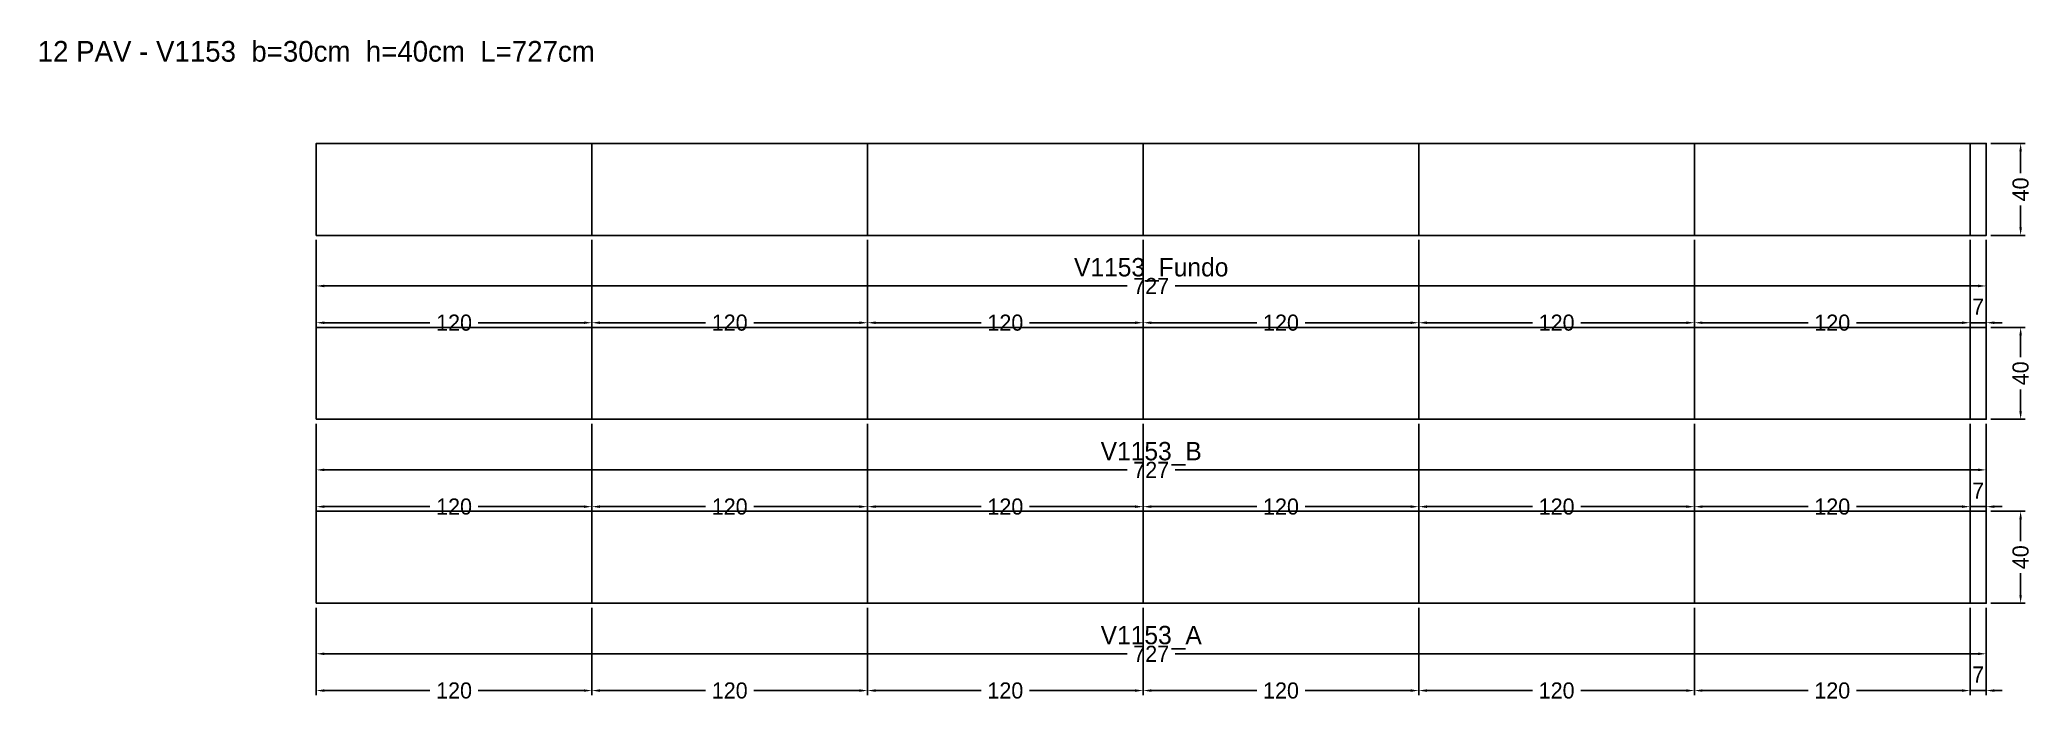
# Model space of a CAD drawing. Header units: metres. Extents: x -120 to 747, y -43 to 245.
import ezdxf

# ---------------------------------------------------------------- set-up
doc = ezdxf.new("R2010")
doc.units = ezdxf.units.M
for name, color, linetype in [('COTA', 3, 'Continuous'), ('NOMENCLATURA', 2, 'Continuous'), ('Paineis', 7, 'Continuous'), ('Texto Secao', 2, 'Continuous')]:
    doc.layers.add(name, color=color, linetype=linetype)
doc.dimstyles.new('COTA_VIG', dxfattribs={"dimtxt": 7, "dimasz": 3.5, "dimexe": 2, "dimexo": 2, "dimgap": 1.5, "dimtad": 1, "dimdec": 1, "dimcen": 2.5, "dimclrd": 3, "dimclre": 3, "dimclrt": 3, "dimazin": 3, "dimtfac": 1, "dimtmove": 0, "dimatfit": 3})

# ---------------------------------------------------------------- blocks, each defined once
blk = doc.blocks.new('_CLOSEDFILLED')
at = {"color": 0, "linetype": 'BYBLOCK'}
blk.add_solid([(-1, 0.16), (0, 0), (-1, -0.16)], dxfattribs=at)
blk = doc.blocks.new('*D1')
at = {"color": 3}
for p, q in [((0, -2), (0, -24)), ((727, -2), (727, -24)), ((3.5, -22), (353, -22)), ((374, -22), (723.5, -22))]:
    blk.add_line(p, q, dxfattribs=at)
at = {"layer": 'Defpoints'}
for p in [(0, 0), (727, 0), (0, -22)]:
    blk.add_point(p, dxfattribs=at)
at = {"layer": 'COTA', "color": 3, "xscale": 3.5, "yscale": 3.5, "rotation": 180}
blk.add_blockref('_CLOSEDFILLED', (0, -22), dxfattribs=at)
at = {"layer": 'COTA', "color": 3, "xscale": 3.5, "yscale": 3.5}
blk.add_blockref('_CLOSEDFILLED', (727, -22), dxfattribs=at)
at = {"layer": 'COTA', "color": 3, "insert": (363.5, -22), "char_height": 7, "attachment_point": 5}
blk.add_mtext('727', dxfattribs=at)
blk = doc.blocks.new('*D2')
at = {"color": 3}
for p, q in [((0, -2), (0, -40)), ((120, -2), (120, -40)), ((3.5, -38), (49.5, -38)), ((70.5, -38), (116.5, -38))]:
    blk.add_line(p, q, dxfattribs=at)
at = {"layer": 'Defpoints'}
for p in [(0, 0), (120, 0), (0, -38)]:
    blk.add_point(p, dxfattribs=at)
at = {"layer": 'COTA', "color": 3, "xscale": 3.5, "yscale": 3.5, "rotation": 180}
blk.add_blockref('_CLOSEDFILLED', (0, -38), dxfattribs=at)
at = {"layer": 'COTA', "color": 3, "xscale": 3.5, "yscale": 3.5}
blk.add_blockref('_CLOSEDFILLED', (120, -38), dxfattribs=at)
at = {"layer": 'COTA', "color": 3, "insert": (60, -38), "char_height": 7, "attachment_point": 5}
blk.add_mtext('120', dxfattribs=at)
blk = doc.blocks.new('*D3')
at = {"color": 3}
for p, q in [((120, -2), (120, -40)), ((240, -2), (240, -40)), ((123.5, -38), (169.5, -38)), ((190.5, -38), (236.5, -38))]:
    blk.add_line(p, q, dxfattribs=at)
at = {"layer": 'Defpoints'}
for p in [(120, 0), (240, 0), (120, -38)]:
    blk.add_point(p, dxfattribs=at)
at = {"layer": 'COTA', "color": 3, "xscale": 3.5, "yscale": 3.5, "rotation": 180}
blk.add_blockref('_CLOSEDFILLED', (120, -38), dxfattribs=at)
at = {"layer": 'COTA', "color": 3, "xscale": 3.5, "yscale": 3.5}
blk.add_blockref('_CLOSEDFILLED', (240, -38), dxfattribs=at)
at = {"layer": 'COTA', "color": 3, "insert": (180, -38), "char_height": 7, "attachment_point": 5}
blk.add_mtext('120', dxfattribs=at)
blk = doc.blocks.new('*D4')
at = {"color": 3}
for p, q in [((240, -2), (240, -40)), ((360, -2), (360, -40)), ((243.5, -38), (289.5, -38)), ((310.5, -38), (356.5, -38))]:
    blk.add_line(p, q, dxfattribs=at)
at = {"layer": 'Defpoints'}
for p in [(240, 0), (360, 0), (240, -38)]:
    blk.add_point(p, dxfattribs=at)
at = {"layer": 'COTA', "color": 3, "xscale": 3.5, "yscale": 3.5, "rotation": 180}
blk.add_blockref('_CLOSEDFILLED', (240, -38), dxfattribs=at)
at = {"layer": 'COTA', "color": 3, "xscale": 3.5, "yscale": 3.5}
blk.add_blockref('_CLOSEDFILLED', (360, -38), dxfattribs=at)
at = {"layer": 'COTA', "color": 3, "insert": (300, -38), "char_height": 7, "attachment_point": 5}
blk.add_mtext('120', dxfattribs=at)
blk = doc.blocks.new('*D5')
at = {"color": 3}
for p, q in [((360, -2), (360, -40)), ((480, -2), (480, -40)), ((363.5, -38), (409.5, -38)), ((430.5, -38), (476.5, -38))]:
    blk.add_line(p, q, dxfattribs=at)
at = {"layer": 'Defpoints'}
for p in [(360, 0), (480, 0), (360, -38)]:
    blk.add_point(p, dxfattribs=at)
at = {"layer": 'COTA', "color": 3, "xscale": 3.5, "yscale": 3.5, "rotation": 180}
blk.add_blockref('_CLOSEDFILLED', (360, -38), dxfattribs=at)
at = {"layer": 'COTA', "color": 3, "xscale": 3.5, "yscale": 3.5}
blk.add_blockref('_CLOSEDFILLED', (480, -38), dxfattribs=at)
at = {"layer": 'COTA', "color": 3, "insert": (420, -38), "char_height": 7, "attachment_point": 5}
blk.add_mtext('120', dxfattribs=at)
blk = doc.blocks.new('*D6')
at = {"color": 3}
for p, q in [((480, -2), (480, -40)), ((600, -2), (600, -40)), ((483.5, -38), (529.5, -38)), ((550.5, -38), (596.5, -38))]:
    blk.add_line(p, q, dxfattribs=at)
at = {"layer": 'Defpoints'}
for p in [(480, 0), (600, 0), (480, -38)]:
    blk.add_point(p, dxfattribs=at)
at = {"layer": 'COTA', "color": 3, "xscale": 3.5, "yscale": 3.5, "rotation": 180}
blk.add_blockref('_CLOSEDFILLED', (480, -38), dxfattribs=at)
at = {"layer": 'COTA', "color": 3, "xscale": 3.5, "yscale": 3.5}
blk.add_blockref('_CLOSEDFILLED', (600, -38), dxfattribs=at)
at = {"layer": 'COTA', "color": 3, "insert": (540, -38), "char_height": 7, "attachment_point": 5}
blk.add_mtext('120', dxfattribs=at)
blk = doc.blocks.new('*D7')
at = {"color": 3}
for p, q in [((600, -2), (600, -40)), ((720, -2), (720, -40)), ((603.5, -38), (649.5, -38)), ((670.5, -38), (716.5, -38))]:
    blk.add_line(p, q, dxfattribs=at)
at = {"layer": 'Defpoints'}
for p in [(600, 0), (720, 0), (600, -38)]:
    blk.add_point(p, dxfattribs=at)
at = {"layer": 'COTA', "color": 3, "xscale": 3.5, "yscale": 3.5, "rotation": 180}
blk.add_blockref('_CLOSEDFILLED', (600, -38), dxfattribs=at)
at = {"layer": 'COTA', "color": 3, "xscale": 3.5, "yscale": 3.5}
blk.add_blockref('_CLOSEDFILLED', (720, -38), dxfattribs=at)
at = {"layer": 'COTA', "color": 3, "insert": (660, -38), "char_height": 7, "attachment_point": 5}
blk.add_mtext('120', dxfattribs=at)
blk = doc.blocks.new('*D8')
at = {"color": 3}
for p, q in [((720, -2), (720, -40)), ((727, -2), (727, -40)), ((716.5, -38), (713, -38)), ((720, -38), (727, -38)), ((730.5, -38), (734, -38))]:
    blk.add_line(p, q, dxfattribs=at)
at = {"layer": 'Defpoints'}
for p in [(720, 0), (727, 0), (720, -38)]:
    blk.add_point(p, dxfattribs=at)
at = {"layer": 'COTA', "color": 3, "xscale": 3.5, "yscale": 3.5}
blk.add_blockref('_CLOSEDFILLED', (720, -38), dxfattribs=at)
at = {"layer": 'COTA', "color": 3, "xscale": 3.5, "yscale": 3.5, "rotation": 180}
blk.add_blockref('_CLOSEDFILLED', (727, -38), dxfattribs=at)
at = {"layer": 'COTA', "color": 3, "insert": (723.5, -31), "char_height": 7, "attachment_point": 5}
blk.add_mtext('7', dxfattribs=at)
blk = doc.blocks.new('*D9')
at = {"color": 3}
for p, q in [((729, 40), (744, 40)), ((742, 27), (742, 36.5)), ((742, 3.5), (742, 13)), ((729, 0), (744, 0))]:
    blk.add_line(p, q, dxfattribs=at)
at = {"layer": 'Defpoints'}
for p in [(727, 40), (727, 0), (742, 0)]:
    blk.add_point(p, dxfattribs=at)
at = {"layer": 'COTA', "color": 3, "xscale": 3.5, "yscale": 3.5}
for p, rotation in [((742, 40), 90), ((742, 0), 270)]:
    blk.add_blockref('_CLOSEDFILLED', p, dxfattribs=dict(at, rotation=rotation))
at = {"layer": 'COTA', "color": 3, "insert": (742, 20), "char_height": 7, "attachment_point": 5, "rotation": 90}
blk.add_mtext('40', dxfattribs=at)
blk = doc.blocks.new('*D10')
at = {"color": 3}
for p, q in [((0, 78), (0, 56)), ((727, 78), (727, 56)), ((3.5, 58), (353, 58)), ((374, 58), (723.5, 58))]:
    blk.add_line(p, q, dxfattribs=at)
at = {"layer": 'Defpoints'}
for p in [(0, 80), (727, 80), (0, 58)]:
    blk.add_point(p, dxfattribs=at)
at = {"layer": 'COTA', "color": 3, "xscale": 3.5, "yscale": 3.5, "rotation": 180}
blk.add_blockref('_CLOSEDFILLED', (0, 58), dxfattribs=at)
at = {"layer": 'COTA', "color": 3, "xscale": 3.5, "yscale": 3.5}
blk.add_blockref('_CLOSEDFILLED', (727, 58), dxfattribs=at)
at = {"layer": 'COTA', "color": 3, "insert": (363.5, 58), "char_height": 7, "attachment_point": 5}
blk.add_mtext('727', dxfattribs=at)
blk = doc.blocks.new('*D11')
at = {"color": 3}
for p, q in [((0, 78), (0, 40)), ((120, 78), (120, 40)), ((3.5, 42), (49.5, 42)), ((70.5, 42), (116.5, 42))]:
    blk.add_line(p, q, dxfattribs=at)
at = {"layer": 'Defpoints'}
for p in [(0, 80), (120, 80), (0, 42)]:
    blk.add_point(p, dxfattribs=at)
at = {"layer": 'COTA', "color": 3, "xscale": 3.5, "yscale": 3.5, "rotation": 180}
blk.add_blockref('_CLOSEDFILLED', (0, 42), dxfattribs=at)
at = {"layer": 'COTA', "color": 3, "xscale": 3.5, "yscale": 3.5}
blk.add_blockref('_CLOSEDFILLED', (120, 42), dxfattribs=at)
at = {"layer": 'COTA', "color": 3, "insert": (60, 42), "char_height": 7, "attachment_point": 5}
blk.add_mtext('120', dxfattribs=at)
blk = doc.blocks.new('*D12')
at = {"color": 3}
for p, q in [((120, 78), (120, 40)), ((240, 78), (240, 40)), ((123.5, 42), (169.5, 42)), ((190.5, 42), (236.5, 42))]:
    blk.add_line(p, q, dxfattribs=at)
at = {"layer": 'Defpoints'}
for p in [(120, 80), (240, 80), (120, 42)]:
    blk.add_point(p, dxfattribs=at)
at = {"layer": 'COTA', "color": 3, "xscale": 3.5, "yscale": 3.5, "rotation": 180}
blk.add_blockref('_CLOSEDFILLED', (120, 42), dxfattribs=at)
at = {"layer": 'COTA', "color": 3, "xscale": 3.5, "yscale": 3.5}
blk.add_blockref('_CLOSEDFILLED', (240, 42), dxfattribs=at)
at = {"layer": 'COTA', "color": 3, "insert": (180, 42), "char_height": 7, "attachment_point": 5}
blk.add_mtext('120', dxfattribs=at)
blk = doc.blocks.new('*D13')
at = {"color": 3}
for p, q in [((240, 78), (240, 40)), ((360, 78), (360, 40)), ((243.5, 42), (289.5, 42)), ((310.5, 42), (356.5, 42))]:
    blk.add_line(p, q, dxfattribs=at)
at = {"layer": 'Defpoints'}
for p in [(240, 80), (360, 80), (240, 42)]:
    blk.add_point(p, dxfattribs=at)
at = {"layer": 'COTA', "color": 3, "xscale": 3.5, "yscale": 3.5, "rotation": 180}
blk.add_blockref('_CLOSEDFILLED', (240, 42), dxfattribs=at)
at = {"layer": 'COTA', "color": 3, "xscale": 3.5, "yscale": 3.5}
blk.add_blockref('_CLOSEDFILLED', (360, 42), dxfattribs=at)
at = {"layer": 'COTA', "color": 3, "insert": (300, 42), "char_height": 7, "attachment_point": 5}
blk.add_mtext('120', dxfattribs=at)
blk = doc.blocks.new('*D14')
at = {"color": 3}
for p, q in [((360, 78), (360, 40)), ((480, 78), (480, 40)), ((363.5, 42), (409.5, 42)), ((430.5, 42), (476.5, 42))]:
    blk.add_line(p, q, dxfattribs=at)
at = {"layer": 'Defpoints'}
for p in [(360, 80), (480, 80), (360, 42)]:
    blk.add_point(p, dxfattribs=at)
at = {"layer": 'COTA', "color": 3, "xscale": 3.5, "yscale": 3.5, "rotation": 180}
blk.add_blockref('_CLOSEDFILLED', (360, 42), dxfattribs=at)
at = {"layer": 'COTA', "color": 3, "xscale": 3.5, "yscale": 3.5}
blk.add_blockref('_CLOSEDFILLED', (480, 42), dxfattribs=at)
at = {"layer": 'COTA', "color": 3, "insert": (420, 42), "char_height": 7, "attachment_point": 5}
blk.add_mtext('120', dxfattribs=at)
blk = doc.blocks.new('*D15')
at = {"color": 3}
for p, q in [((480, 78), (480, 40)), ((600, 78), (600, 40)), ((483.5, 42), (529.5, 42)), ((550.5, 42), (596.5, 42))]:
    blk.add_line(p, q, dxfattribs=at)
at = {"layer": 'Defpoints'}
for p in [(480, 80), (600, 80), (480, 42)]:
    blk.add_point(p, dxfattribs=at)
at = {"layer": 'COTA', "color": 3, "xscale": 3.5, "yscale": 3.5, "rotation": 180}
blk.add_blockref('_CLOSEDFILLED', (480, 42), dxfattribs=at)
at = {"layer": 'COTA', "color": 3, "xscale": 3.5, "yscale": 3.5}
blk.add_blockref('_CLOSEDFILLED', (600, 42), dxfattribs=at)
at = {"layer": 'COTA', "color": 3, "insert": (540, 42), "char_height": 7, "attachment_point": 5}
blk.add_mtext('120', dxfattribs=at)
blk = doc.blocks.new('*D16')
at = {"color": 3}
for p, q in [((600, 78), (600, 40)), ((720, 78), (720, 40)), ((603.5, 42), (649.5, 42)), ((670.5, 42), (716.5, 42))]:
    blk.add_line(p, q, dxfattribs=at)
at = {"layer": 'Defpoints'}
for p in [(600, 80), (720, 80), (600, 42)]:
    blk.add_point(p, dxfattribs=at)
at = {"layer": 'COTA', "color": 3, "xscale": 3.5, "yscale": 3.5, "rotation": 180}
blk.add_blockref('_CLOSEDFILLED', (600, 42), dxfattribs=at)
at = {"layer": 'COTA', "color": 3, "xscale": 3.5, "yscale": 3.5}
blk.add_blockref('_CLOSEDFILLED', (720, 42), dxfattribs=at)
at = {"layer": 'COTA', "color": 3, "insert": (660, 42), "char_height": 7, "attachment_point": 5}
blk.add_mtext('120', dxfattribs=at)
blk = doc.blocks.new('*D17')
at = {"color": 3}
for p, q in [((720, 78), (720, 40)), ((727, 78), (727, 40)), ((716.5, 42), (713, 42)), ((720, 42), (727, 42)), ((730.5, 42), (734, 42))]:
    blk.add_line(p, q, dxfattribs=at)
at = {"layer": 'Defpoints'}
for p in [(720, 80), (727, 80), (720, 42)]:
    blk.add_point(p, dxfattribs=at)
at = {"layer": 'COTA', "color": 3, "xscale": 3.5, "yscale": 3.5}
blk.add_blockref('_CLOSEDFILLED', (720, 42), dxfattribs=at)
at = {"layer": 'COTA', "color": 3, "xscale": 3.5, "yscale": 3.5, "rotation": 180}
blk.add_blockref('_CLOSEDFILLED', (727, 42), dxfattribs=at)
at = {"layer": 'COTA', "color": 3, "insert": (723.5, 49), "char_height": 7, "attachment_point": 5}
blk.add_mtext('7', dxfattribs=at)
blk = doc.blocks.new('*D18')
at = {"color": 3}
for p, q in [((729, 120), (744, 120)), ((742, 107), (742, 116.5)), ((742, 83.5), (742, 93)), ((729, 80), (744, 80))]:
    blk.add_line(p, q, dxfattribs=at)
at = {"layer": 'Defpoints'}
for p in [(727, 120), (727, 80), (742, 80)]:
    blk.add_point(p, dxfattribs=at)
at = {"layer": 'COTA', "color": 3, "xscale": 3.5, "yscale": 3.5}
for p, rotation in [((742, 120), 90), ((742, 80), 270)]:
    blk.add_blockref('_CLOSEDFILLED', p, dxfattribs=dict(at, rotation=rotation))
at = {"layer": 'COTA', "color": 3, "insert": (742, 100), "char_height": 7, "attachment_point": 5, "rotation": 90}
blk.add_mtext('40', dxfattribs=at)
blk = doc.blocks.new('*D19')
at = {"color": 3}
for p, q in [((0, 158), (0, 136)), ((727, 158), (727, 136)), ((3.5, 138), (353, 138)), ((374, 138), (723.5, 138))]:
    blk.add_line(p, q, dxfattribs=at)
at = {"layer": 'Defpoints'}
for p in [(0, 160), (727, 160), (0, 138)]:
    blk.add_point(p, dxfattribs=at)
at = {"layer": 'COTA', "color": 3, "xscale": 3.5, "yscale": 3.5, "rotation": 180}
blk.add_blockref('_CLOSEDFILLED', (0, 138), dxfattribs=at)
at = {"layer": 'COTA', "color": 3, "xscale": 3.5, "yscale": 3.5}
blk.add_blockref('_CLOSEDFILLED', (727, 138), dxfattribs=at)
at = {"layer": 'COTA', "color": 3, "insert": (363.5, 138), "char_height": 7, "attachment_point": 5}
blk.add_mtext('727', dxfattribs=at)
blk = doc.blocks.new('*D20')
at = {"color": 3}
for p, q in [((0, 158), (0, 120)), ((120, 158), (120, 120)), ((3.5, 122), (49.5, 122)), ((70.5, 122), (116.5, 122))]:
    blk.add_line(p, q, dxfattribs=at)
at = {"layer": 'Defpoints'}
for p in [(0, 160), (120, 160), (0, 122)]:
    blk.add_point(p, dxfattribs=at)
at = {"layer": 'COTA', "color": 3, "xscale": 3.5, "yscale": 3.5, "rotation": 180}
blk.add_blockref('_CLOSEDFILLED', (0, 122), dxfattribs=at)
at = {"layer": 'COTA', "color": 3, "xscale": 3.5, "yscale": 3.5}
blk.add_blockref('_CLOSEDFILLED', (120, 122), dxfattribs=at)
at = {"layer": 'COTA', "color": 3, "insert": (60, 122), "char_height": 7, "attachment_point": 5}
blk.add_mtext('120', dxfattribs=at)
blk = doc.blocks.new('*D21')
at = {"color": 3}
for p, q in [((120, 158), (120, 120)), ((240, 158), (240, 120)), ((123.5, 122), (169.5, 122)), ((190.5, 122), (236.5, 122))]:
    blk.add_line(p, q, dxfattribs=at)
at = {"layer": 'Defpoints'}
for p in [(120, 160), (240, 160), (120, 122)]:
    blk.add_point(p, dxfattribs=at)
at = {"layer": 'COTA', "color": 3, "xscale": 3.5, "yscale": 3.5, "rotation": 180}
blk.add_blockref('_CLOSEDFILLED', (120, 122), dxfattribs=at)
at = {"layer": 'COTA', "color": 3, "xscale": 3.5, "yscale": 3.5}
blk.add_blockref('_CLOSEDFILLED', (240, 122), dxfattribs=at)
at = {"layer": 'COTA', "color": 3, "insert": (180, 122), "char_height": 7, "attachment_point": 5}
blk.add_mtext('120', dxfattribs=at)
blk = doc.blocks.new('*D22')
at = {"color": 3}
for p, q in [((240, 158), (240, 120)), ((360, 158), (360, 120)), ((243.5, 122), (289.5, 122)), ((310.5, 122), (356.5, 122))]:
    blk.add_line(p, q, dxfattribs=at)
at = {"layer": 'Defpoints'}
for p in [(240, 160), (360, 160), (240, 122)]:
    blk.add_point(p, dxfattribs=at)
at = {"layer": 'COTA', "color": 3, "xscale": 3.5, "yscale": 3.5, "rotation": 180}
blk.add_blockref('_CLOSEDFILLED', (240, 122), dxfattribs=at)
at = {"layer": 'COTA', "color": 3, "xscale": 3.5, "yscale": 3.5}
blk.add_blockref('_CLOSEDFILLED', (360, 122), dxfattribs=at)
at = {"layer": 'COTA', "color": 3, "insert": (300, 122), "char_height": 7, "attachment_point": 5}
blk.add_mtext('120', dxfattribs=at)
blk = doc.blocks.new('*D23')
at = {"color": 3}
for p, q in [((360, 158), (360, 120)), ((480, 158), (480, 120)), ((363.5, 122), (409.5, 122)), ((430.5, 122), (476.5, 122))]:
    blk.add_line(p, q, dxfattribs=at)
at = {"layer": 'Defpoints'}
for p in [(360, 160), (480, 160), (360, 122)]:
    blk.add_point(p, dxfattribs=at)
at = {"layer": 'COTA', "color": 3, "xscale": 3.5, "yscale": 3.5, "rotation": 180}
blk.add_blockref('_CLOSEDFILLED', (360, 122), dxfattribs=at)
at = {"layer": 'COTA', "color": 3, "xscale": 3.5, "yscale": 3.5}
blk.add_blockref('_CLOSEDFILLED', (480, 122), dxfattribs=at)
at = {"layer": 'COTA', "color": 3, "insert": (420, 122), "char_height": 7, "attachment_point": 5}
blk.add_mtext('120', dxfattribs=at)
blk = doc.blocks.new('*D24')
at = {"color": 3}
for p, q in [((480, 158), (480, 120)), ((600, 158), (600, 120)), ((483.5, 122), (529.5, 122)), ((550.5, 122), (596.5, 122))]:
    blk.add_line(p, q, dxfattribs=at)
at = {"layer": 'Defpoints'}
for p in [(480, 160), (600, 160), (480, 122)]:
    blk.add_point(p, dxfattribs=at)
at = {"layer": 'COTA', "color": 3, "xscale": 3.5, "yscale": 3.5, "rotation": 180}
blk.add_blockref('_CLOSEDFILLED', (480, 122), dxfattribs=at)
at = {"layer": 'COTA', "color": 3, "xscale": 3.5, "yscale": 3.5}
blk.add_blockref('_CLOSEDFILLED', (600, 122), dxfattribs=at)
at = {"layer": 'COTA', "color": 3, "insert": (540, 122), "char_height": 7, "attachment_point": 5}
blk.add_mtext('120', dxfattribs=at)
blk = doc.blocks.new('*D25')
at = {"color": 3}
for p, q in [((600, 158), (600, 120)), ((720, 158), (720, 120)), ((603.5, 122), (649.5, 122)), ((670.5, 122), (716.5, 122))]:
    blk.add_line(p, q, dxfattribs=at)
at = {"layer": 'Defpoints'}
for p in [(600, 160), (720, 160), (600, 122)]:
    blk.add_point(p, dxfattribs=at)
at = {"layer": 'COTA', "color": 3, "xscale": 3.5, "yscale": 3.5, "rotation": 180}
blk.add_blockref('_CLOSEDFILLED', (600, 122), dxfattribs=at)
at = {"layer": 'COTA', "color": 3, "xscale": 3.5, "yscale": 3.5}
blk.add_blockref('_CLOSEDFILLED', (720, 122), dxfattribs=at)
at = {"layer": 'COTA', "color": 3, "insert": (660, 122), "char_height": 7, "attachment_point": 5}
blk.add_mtext('120', dxfattribs=at)
blk = doc.blocks.new('*D26')
at = {"color": 3}
for p, q in [((720, 158), (720, 120)), ((727, 158), (727, 120)), ((716.5, 122), (713, 122)), ((720, 122), (727, 122)), ((730.5, 122), (734, 122))]:
    blk.add_line(p, q, dxfattribs=at)
at = {"layer": 'Defpoints'}
for p in [(720, 160), (727, 160), (720, 122)]:
    blk.add_point(p, dxfattribs=at)
at = {"layer": 'COTA', "color": 3, "xscale": 3.5, "yscale": 3.5}
blk.add_blockref('_CLOSEDFILLED', (720, 122), dxfattribs=at)
at = {"layer": 'COTA', "color": 3, "xscale": 3.5, "yscale": 3.5, "rotation": 180}
blk.add_blockref('_CLOSEDFILLED', (727, 122), dxfattribs=at)
at = {"layer": 'COTA', "color": 3, "insert": (723.5, 129), "char_height": 7, "attachment_point": 5}
blk.add_mtext('7', dxfattribs=at)
blk = doc.blocks.new('*D27')
at = {"color": 3}
for p, q in [((729, 200), (744, 200)), ((742, 187), (742, 196.5)), ((742, 163.5), (742, 173)), ((729, 160), (744, 160))]:
    blk.add_line(p, q, dxfattribs=at)
at = {"layer": 'Defpoints'}
for p in [(727, 200), (727, 160), (742, 160)]:
    blk.add_point(p, dxfattribs=at)
at = {"layer": 'COTA', "color": 3, "xscale": 3.5, "yscale": 3.5}
for p, rotation in [((742, 200), 90), ((742, 160), 270)]:
    blk.add_blockref('_CLOSEDFILLED', p, dxfattribs=dict(at, rotation=rotation))
at = {"layer": 'COTA', "color": 3, "insert": (742, 180), "char_height": 7, "attachment_point": 5, "rotation": 90}
blk.add_mtext('40', dxfattribs=at)

msp = doc.modelspace()

# ---------------------------------------------------------------- linework, layer by layer
at = {"layer": 'Paineis'}
for points in [[(0, 160), (120, 160), (120, 200), (0, 200)], [(120, 160), (240, 160), (240, 200), (120, 200)], [(240, 160), (360, 160), (360, 200), (240, 200)], [(360, 160), (480, 160), (480, 200), (360, 200)], [(480, 160), (600, 160), (600, 200), (480, 200)], [(600, 160), (720, 160), (720, 200), (600, 200)], [(720, 160), (727, 160), (727, 200), (720, 200)], [(0, 80), (120, 80), (120, 120), (0, 120)], [(120, 80), (240, 80), (240, 120), (120, 120)], [(240, 80), (360, 80), (360, 120), (240, 120)], [(360, 80), (480, 80), (480, 120), (360, 120)], [(480, 80), (600, 80), (600, 120), (480, 120)], [(600, 80), (720, 80), (720, 120), (600, 120)], [(720, 80), (727, 80), (727, 120), (720, 120)], [(0, 0), (120, 0), (120, 40), (0, 40)], [(120, 0), (240, 0), (240, 40), (120, 40)], [(240, 0), (360, 0), (360, 40), (240, 40)], [(360, 0), (480, 0), (480, 40), (360, 40)], [(480, 0), (600, 0), (600, 40), (480, 40)], [(600, 0), (720, 0), (720, 40), (600, 40)], [(720, 0), (727, 0), (727, 40), (720, 40)]]:
    msp.add_lwpolyline(points, close=True, dxfattribs=at)

# ---------------------------------------------------------------- texts
at = {"layer": 'NOMENCLATURA', "insert": (0, 240), "char_height": 9, "width": 747, "attachment_point": 5}
msp.add_mtext('12 PAV - V1153  b=30cm  h=40cm  L=727cm', dxfattribs=at)
at = {"layer": 'Texto Secao', "char_height": 8, "width": 747, "attachment_point": 5}
for s, insert in [('V1153_Fundo', (363.5, 145)), ('V1153_B', (363.5, 65)), ('V1153_A', (363.5, -15))]:
    msp.add_mtext(s, dxfattribs=dict(at, insert=insert))

# ---------------------------------------------------------------- dimensions: what is measured, and where the dimension line sits
at = {"layer": 'COTA'}
for base, p1, p2, picture, middle in [((742, 160), (727, 160), (727, 200), '*D27', (742, 180)), ((742, 80), (727, 80), (727, 120), '*D18', (742, 100)), ((742, 0), (727, 0), (727, 40), '*D9', (742, 20))]:
    dim = msp.add_linear_dim(base=base, p1=p1, p2=p2, angle=90, dimstyle='COTA_VIG', dxfattribs=at)
    dim.commit()
    dim.dimension.update_dxf_attribs({"geometry": picture, "text_midpoint": middle})
for base, p1, p2, picture, middle in [((0, 138), (0, 160), (727, 160), '*D19', (363.5, 138)), ((0, 122), (0, 160), (120, 160), '*D20', (60, 122)), ((120, 122), (120, 160), (240, 160), '*D21', (180, 122)), ((240, 122), (240, 160), (360, 160), '*D22', (300, 122)), ((360, 122), (360, 160), (480, 160), '*D23', (420, 122)), ((480, 122), (480, 160), (600, 160), '*D24', (540, 122)), ((600, 122), (600, 160), (720, 160), '*D25', (660, 122)), ((720, 122), (720, 160), (727, 160), '*D26', (723.5, 129)), ((0, 58), (0, 80), (727, 80), '*D10', (363.5, 58)), ((0, 42), (0, 80), (120, 80), '*D11', (60, 42)), ((120, 42), (120, 80), (240, 80), '*D12', (180, 42)), ((240, 42), (240, 80), (360, 80), '*D13', (300, 42)), ((360, 42), (360, 80), (480, 80), '*D14', (420, 42)), ((480, 42), (480, 80), (600, 80), '*D15', (540, 42)), ((600, 42), (600, 80), (720, 80), '*D16', (660, 42)), ((720, 42), (720, 80), (727, 80), '*D17', (723.5, 49)), ((0, -22), (0, 0), (727, 0), '*D1', (363.5, -22)), ((0, -38), (0, 0), (120, 0), '*D2', (60, -38)), ((120, -38), (120, 0), (240, 0), '*D3', (180, -38)), ((240, -38), (240, 0), (360, 0), '*D4', (300, -38)), ((360, -38), (360, 0), (480, 0), '*D5', (420, -38)), ((480, -38), (480, 0), (600, 0), '*D6', (540, -38)), ((600, -38), (600, 0), (720, 0), '*D7', (660, -38)), ((720, -38), (720, 0), (727, 0), '*D8', (723.5, -31))]:
    dim = msp.add_linear_dim(base=base, p1=p1, p2=p2, dimstyle='COTA_VIG', dxfattribs=at)
    dim.commit()
    dim.dimension.update_dxf_attribs({"geometry": picture, "text_midpoint": middle})

doc.saveas('drawing.dxf')
